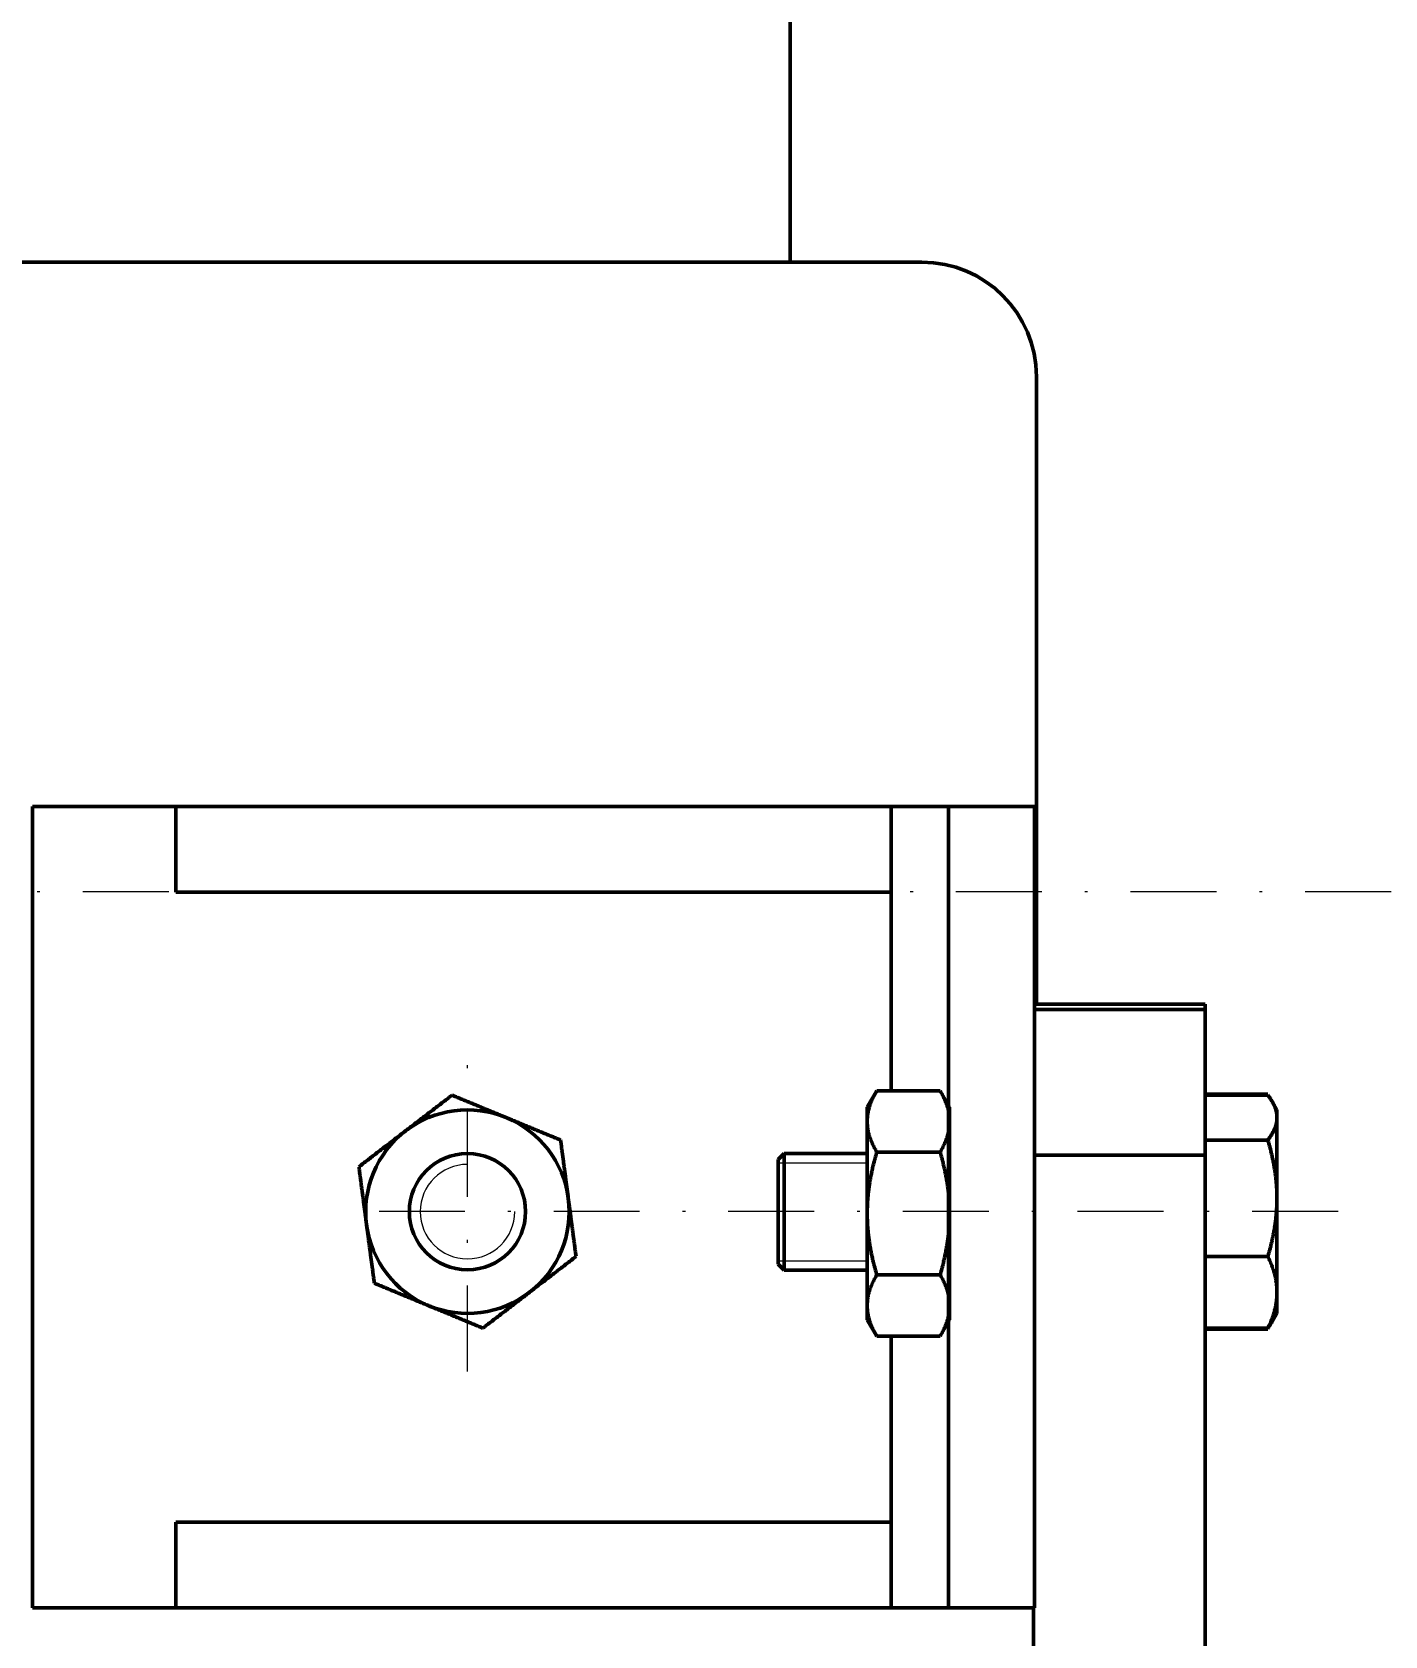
# Model space of a CAD drawing. Header units: inches. Extents: x -122986 to 27550, y -4965 to 6170.
# Drawn here: x 4110.7 to 4158, y 1059 to 1115 of the extents above; entities that cross this region are included whole.
import ezdxf

# ---------------------------------------------------------------- set-up
doc = ezdxf.new("R2010")
doc.units = ezdxf.units.IN
doc.header["$LTSCALE"] = 2
doc.header["$MEASUREMENT"] = 0
doc.linetypes.add('DASHDOT', pattern=[1, 0.5, -0.25, 0, -0.25])
for name, color, linetype, lineweight in [('1 mãnh', 7, 'Continuous', 5), ('1 Đường Tâm', 50, 'DASHDOT', 9), ('1 Đậm', 7, 'Continuous', 50)]:
    doc.layers.add(name, color=color, linetype=linetype, lineweight=lineweight)
doc.styles.add('tinh', font='arial.ttf')
doc.dimstyles.new('Tịnh', dxfattribs={"dimtxt": 0.3, "dimasz": 1.5, "dimexe": 1, "dimexo": 0.0625, "dimgap": 0.4, "dimtad": 1, "dimtoh": 1, "dimzin": 0, "dimdsep": 46, "dimtxsty": 'tinh', "dimcen": 0.09, "dimclrd": 256, "dimclre": 256, "dimclrt": 4, "dimadec": 0, "dimazin": 0, "dimtfac": 1, "dimtofl": 0, "dimtmove": 0, "dimatfit": 3, "dimfxl": 1, "dimtfillclr": 4, "dimtolj": 1, "dimtzin": 0, "dimlwd": -1, "dimlwe": -1, "dimarcsym": 0})

# ---------------------------------------------------------------- blocks, each defined once
blk = doc.blocks.new('*D296')
at = {"layer": '1 mãnh', "ltscale": 15, "transparency": 16777216}
for p, q in [((3987.604, 1064.907), (3987.604, 863)), ((4256.697, 922.907), (4256.697, 863)), ((3992.604, 864), (4251.697, 864))]:
    blk.add_line(p, q, dxfattribs=at)
for points in [[(3992.604, 864.833), (3992.604, 863.167), (3987.604, 864)], [(4251.697, 864.833), (4251.697, 863.167), (4256.697, 864)]]:
    blk.add_solid(points, dxfattribs=at)
at = {"layer": 'Defpoints', "color": 0, "ltscale": 15, "transparency": 16777216}
for p in [(3987.604, 1064.969), (4256.697, 922.969), (4256.697, 864)]:
    blk.add_point(p, dxfattribs=at)
at = {"layer": '1 mãnh', "color": 4, "ltscale": 15, "transparency": 16777216, "insert": (4123.206, 868.053), "char_height": 3, "attachment_point": 5, "style": 'tinh'}
blk.add_mtext('\\A1;{\\H1.6667x;270}', dxfattribs=at)

msp = doc.modelspace()

# ---------------------------------------------------------------- linework, layer by layer
at = {"layer": '1 mãnh', "lineweight": 13}
for p, q in [((4136.784, 1075.502), (4139.89, 1075.502)), ((4136.784, 1072.086), (4139.89, 1072.086))]:
    msp.add_line(p, q, dxfattribs=at)
msp.add_arc((4125.925, 1073.801), 1.65, 90, 0, dxfattribs=at)
at = {"layer": '1 Đường Tâm', "lineweight": 9, "ltscale": 3}
for p, q in [((4255.79, 1084.969), (3981.604, 1084.969)), ((4125.925, 1068.217), (4125.925, 1079.386)), ((4156.337, 1073.802), (4122.396, 1073.802))]:
    msp.add_line(p, q, dxfattribs=at)
at = {"layer": '1 Đậm', "lineweight": 50}
for p, q in [((4137.197, 1106.969), (4137.197, 1150.969)), ((4079.798, 1106.969), (4141.798, 1106.969)), ((4145.798, 1102.969), (4145.798, 1081.049)), ((4110.732, 1059.958), (4110.732, 1087.958)), ((4110.732, 1087.958), (4112.732, 1087.958)), ((4112.732, 1087.958), (4115.732, 1087.958)), ((4140.732, 1087.958), (4115.732, 1087.958)), ((4115.732, 1087.958), (4115.732, 1084.958)), ((4140.732, 1087.958), (4142.732, 1087.958)), ((4140.732, 1078.025), (4140.732, 1087.958)), ((4142.732, 1087.958), (4142.732, 1059.958)), ((4145.732, 1087.958), (4142.732, 1087.958)), ((4145.732, 1059.958), (4145.732, 1087.958)), ((4140.732, 1084.958), (4115.732, 1084.958)), ((4151.697, 1081.049), (4145.732, 1081.049)), ((4151.697, 1081.048), (4145.732, 1081.048)), ((4151.697, 1080.864), (4145.732, 1080.864)), ((4151.697, 1081.048), (4151.697, 1080.864)), ((4151.697, 1080.864), (4151.697, 1075.773)), ((4140.222, 1078.025), (4139.89, 1077.45)), ((4140.222, 1078.025), (4142.437, 1078.025)), ((4142.437, 1078.025), (4142.768, 1077.45)), ((4139.89, 1077.45), (4139.89, 1076.953)), ((4142.768, 1077.45), (4142.768, 1076.953)), ((4151.768, 1077.906), (4151.768, 1077.87)), ((4153.887, 1077.906), (4151.768, 1077.906)), ((4153.887, 1077.87), (4151.768, 1077.87)), ((4154.037, 1077.647), (4154.205, 1077.356)), ((4139.89, 1076.953), (4139.89, 1073.737)), ((4142.768, 1076.953), (4142.768, 1073.737)), ((4154.205, 1077.087), (4154.205, 1077.356)), ((4154.205, 1077.087), (4154.205, 1074.269)), ((4153.887, 1076.303), (4151.768, 1076.303)), ((4136.784, 1075.627), (4136.987, 1075.83)), ((4136.987, 1071.758), (4136.987, 1075.83)), ((4136.987, 1075.83), (4139.89, 1075.83)), ((4140.222, 1075.881), (4142.437, 1075.881)), ((4151.697, 1075.773), (4145.732, 1075.773)), ((4151.697, 1075.773), (4151.697, 1022.184)), ((4136.784, 1075.627), (4136.784, 1071.961)), ((4154.205, 1074.269), (4154.205, 1070.985)), ((4139.89, 1073.737), (4139.89, 1070.521)), ((4142.768, 1073.737), (4142.768, 1070.521)), ((4136.987, 1071.758), (4136.784, 1071.961)), ((4153.887, 1072.235), (4151.768, 1072.235)), ((4139.89, 1071.758), (4136.987, 1071.758)), ((4140.222, 1071.593), (4142.437, 1071.593)), ((4154.205, 1070.985), (4154.205, 1070.248)), ((4139.89, 1070.023), (4139.89, 1070.521)), ((4142.768, 1070.023), (4142.768, 1070.521)), ((4154.205, 1070.248), (4154.037, 1069.957)), ((4139.89, 1070.023), (4140.222, 1069.448)), ((4142.768, 1070.023), (4142.437, 1069.448)), ((4151.768, 1069.734), (4151.768, 1069.698)), ((4153.887, 1069.734), (4151.768, 1069.734)), ((4153.887, 1069.698), (4151.768, 1069.698)), ((4140.222, 1069.448), (4142.437, 1069.448)), ((4140.732, 1059.958), (4140.732, 1069.448)), ((4115.732, 1059.958), (4115.732, 1062.958)), ((4115.732, 1062.958), (4140.732, 1062.958)), ((4112.732, 1059.958), (4110.732, 1059.958)), ((4115.732, 1059.958), (4112.732, 1059.958)), ((4115.732, 1059.958), (4140.732, 1059.958)), ((4142.732, 1059.958), (4140.732, 1059.958)), ((4142.732, 1059.958), (4145.732, 1059.958)), ((4145.697, 1059.958), (4145.697, 1022.184))]:
    msp.add_line(p, q, dxfattribs=at)
msp.add_lwpolyline([(4186.007, 1109.784, 0.365522), (4136.383, 1150.969)], format="xyb", dxfattribs=at)
for points in [[(4139.89, 1076.953), (4139.89, 1076.975), (4139.891, 1076.997), (4139.891, 1077.019), (4139.892, 1077.04), (4139.894, 1077.062), (4139.895, 1077.084), (4139.897, 1077.106), (4139.899, 1077.128), (4139.902, 1077.15), (4139.905, 1077.171), (4139.908, 1077.193), (4139.911, 1077.215), (4139.915, 1077.237), (4139.919, 1077.258), (4139.923, 1077.28), (4139.927, 1077.302), (4139.932, 1077.323), (4139.937, 1077.345), (4139.942, 1077.366), (4139.948, 1077.388), (4139.954, 1077.409), (4139.96, 1077.431), (4139.966, 1077.452), (4139.973, 1077.474), (4139.979, 1077.495), (4139.987, 1077.517), (4139.994, 1077.538), (4140.001, 1077.559), (4140.009, 1077.581), (4140.017, 1077.602), (4140.025, 1077.623), (4140.034, 1077.645), (4140.043, 1077.666), (4140.051, 1077.687), (4140.061, 1077.708), (4140.07, 1077.73), (4140.08, 1077.751), (4140.089, 1077.772), (4140.099, 1077.793), (4140.109, 1077.814), (4140.12, 1077.835), (4140.13, 1077.857), (4140.141, 1077.878), (4140.152, 1077.899), (4140.163, 1077.92), (4140.175, 1077.941), (4140.186, 1077.962), (4140.198, 1077.983), (4140.21, 1078.004), (4140.222, 1078.025)], [(4142.768, 1076.953), (4142.768, 1076.975), (4142.768, 1076.997), (4142.767, 1077.019), (4142.766, 1077.04), (4142.765, 1077.062), (4142.763, 1077.084), (4142.761, 1077.106), (4142.759, 1077.128), (4142.756, 1077.15), (4142.753, 1077.171), (4142.75, 1077.193), (4142.747, 1077.215), (4142.743, 1077.237), (4142.739, 1077.258), (4142.735, 1077.28), (4142.731, 1077.302), (4142.726, 1077.323), (4142.721, 1077.345), (4142.716, 1077.366), (4142.71, 1077.388), (4142.704, 1077.409), (4142.698, 1077.431), (4142.692, 1077.452), (4142.685, 1077.474), (4142.679, 1077.495), (4142.672, 1077.517), (4142.664, 1077.538), (4142.657, 1077.559), (4142.649, 1077.581), (4142.641, 1077.602), (4142.633, 1077.623), (4142.624, 1077.645), (4142.616, 1077.666), (4142.607, 1077.687), (4142.598, 1077.708), (4142.588, 1077.73), (4142.579, 1077.751), (4142.569, 1077.772), (4142.559, 1077.793), (4142.549, 1077.814), (4142.538, 1077.835), (4142.528, 1077.857), (4142.517, 1077.878), (4142.506, 1077.899), (4142.495, 1077.92), (4142.484, 1077.941), (4142.472, 1077.962), (4142.46, 1077.983), (4142.449, 1078.004), (4142.437, 1078.025)], [(4125.385, 1077.869), (4125.353, 1077.845), (4125.321, 1077.82), (4125.289, 1077.796), (4125.257, 1077.771), (4125.225, 1077.746), (4125.193, 1077.722), (4125.161, 1077.697), (4125.129, 1077.672), (4125.097, 1077.648), (4125.065, 1077.623), (4125.033, 1077.598), (4125.001, 1077.574), (4124.968, 1077.549), (4124.936, 1077.524), (4124.904, 1077.499), (4124.872, 1077.475), (4124.839, 1077.45), (4124.807, 1077.425), (4124.775, 1077.4), (4124.742, 1077.375), (4124.71, 1077.35), (4124.678, 1077.325), (4124.645, 1077.3), (4124.613, 1077.275), (4124.58, 1077.25), (4124.548, 1077.225), (4124.515, 1077.2), (4124.483, 1077.175), (4124.45, 1077.15), (4124.417, 1077.125), (4124.385, 1077.1), (4124.352, 1077.075), (4124.319, 1077.05), (4124.287, 1077.025), (4124.254, 1077), (4124.221, 1076.974), (4124.188, 1076.949), (4124.155, 1076.924), (4124.123, 1076.899), (4124.09, 1076.873), (4124.057, 1076.848), (4124.024, 1076.823), (4123.991, 1076.797), (4123.958, 1076.772), (4123.925, 1076.746), (4123.891, 1076.721), (4123.858, 1076.695), (4123.825, 1076.67), (4123.792, 1076.644), (4123.759, 1076.619)], [(4127.282, 1077.086), (4127.243, 1077.102), (4127.205, 1077.118), (4127.166, 1077.133), (4127.128, 1077.149), (4127.09, 1077.165), (4127.051, 1077.181), (4127.013, 1077.197), (4126.975, 1077.213), (4126.936, 1077.228), (4126.898, 1077.244), (4126.86, 1077.26), (4126.822, 1077.276), (4126.783, 1077.292), (4126.745, 1077.307), (4126.707, 1077.323), (4126.669, 1077.339), (4126.631, 1077.355), (4126.593, 1077.371), (4126.554, 1077.386), (4126.516, 1077.402), (4126.478, 1077.418), (4126.44, 1077.433), (4126.402, 1077.449), (4126.364, 1077.465), (4126.326, 1077.481), (4126.288, 1077.496), (4126.25, 1077.512), (4126.212, 1077.528), (4126.174, 1077.543), (4126.136, 1077.559), (4126.099, 1077.575), (4126.061, 1077.59), (4126.023, 1077.606), (4125.985, 1077.622), (4125.947, 1077.637), (4125.909, 1077.653), (4125.871, 1077.668), (4125.834, 1077.684), (4125.796, 1077.7), (4125.758, 1077.715), (4125.721, 1077.731), (4125.683, 1077.746), (4125.646, 1077.762), (4125.608, 1077.777), (4125.571, 1077.793), (4125.534, 1077.808), (4125.497, 1077.823), (4125.459, 1077.839), (4125.422, 1077.854), (4125.385, 1077.869)], [(4154.205, 1077.087), (4154.205, 1077.102), (4154.204, 1077.118), (4154.204, 1077.134), (4154.203, 1077.15), (4154.201, 1077.166), (4154.2, 1077.182), (4154.198, 1077.198), (4154.196, 1077.213), (4154.193, 1077.229), (4154.191, 1077.245), (4154.188, 1077.261), (4154.185, 1077.277), (4154.181, 1077.292), (4154.178, 1077.308), (4154.174, 1077.324), (4154.169, 1077.34), (4154.165, 1077.355), (4154.16, 1077.371), (4154.155, 1077.387), (4154.15, 1077.403), (4154.144, 1077.418), (4154.139, 1077.434), (4154.133, 1077.45), (4154.126, 1077.466), (4154.12, 1077.481), (4154.113, 1077.497), (4154.106, 1077.513), (4154.099, 1077.528), (4154.091, 1077.544), (4154.084, 1077.56), (4154.076, 1077.575), (4154.068, 1077.591), (4154.059, 1077.607), (4154.051, 1077.622), (4154.042, 1077.638), (4154.033, 1077.654), (4154.024, 1077.669), (4154.014, 1077.685), (4154.005, 1077.7), (4153.995, 1077.716), (4153.985, 1077.731), (4153.975, 1077.747), (4153.964, 1077.762), (4153.954, 1077.778), (4153.943, 1077.793), (4153.932, 1077.809), (4153.921, 1077.824), (4153.91, 1077.839), (4153.899, 1077.855), (4153.887, 1077.87)], [(4127.282, 1077.086), (4127.32, 1077.07), (4127.359, 1077.054), (4127.397, 1077.038), (4127.436, 1077.022), (4127.474, 1077.006), (4127.513, 1076.99), (4127.551, 1076.974), (4127.59, 1076.958), (4127.629, 1076.942), (4127.667, 1076.926), (4127.706, 1076.91), (4127.745, 1076.894), (4127.784, 1076.878), (4127.822, 1076.862), (4127.861, 1076.847), (4127.899, 1076.831), (4127.938, 1076.815), (4127.976, 1076.799), (4128.015, 1076.783), (4128.053, 1076.767), (4128.092, 1076.751), (4128.13, 1076.735), (4128.168, 1076.72), (4128.206, 1076.704), (4128.244, 1076.688), (4128.282, 1076.673), (4128.32, 1076.657), (4128.358, 1076.641), (4128.396, 1076.626), (4128.433, 1076.61), (4128.471, 1076.594), (4128.509, 1076.579), (4128.546, 1076.563), (4128.584, 1076.548), (4128.621, 1076.532), (4128.659, 1076.517), (4128.696, 1076.501), (4128.733, 1076.486), (4128.771, 1076.471), (4128.808, 1076.455), (4128.845, 1076.44), (4128.882, 1076.425), (4128.919, 1076.409), (4128.956, 1076.394), (4128.994, 1076.379), (4129.03, 1076.363), (4129.067, 1076.348), (4129.104, 1076.333), (4129.141, 1076.318), (4129.178, 1076.302)], [(4140.222, 1075.881), (4140.21, 1075.902), (4140.198, 1075.923), (4140.186, 1075.944), (4140.174, 1075.965), (4140.163, 1075.986), (4140.152, 1076.007), (4140.141, 1076.028), (4140.13, 1076.05), (4140.12, 1076.071), (4140.109, 1076.092), (4140.099, 1076.113), (4140.089, 1076.134), (4140.079, 1076.156), (4140.07, 1076.177), (4140.06, 1076.198), (4140.051, 1076.219), (4140.042, 1076.241), (4140.034, 1076.262), (4140.025, 1076.283), (4140.017, 1076.305), (4140.009, 1076.326), (4140.001, 1076.347), (4139.994, 1076.369), (4139.986, 1076.39), (4139.979, 1076.411), (4139.972, 1076.433), (4139.966, 1076.454), (4139.96, 1076.476), (4139.954, 1076.497), (4139.948, 1076.519), (4139.942, 1076.54), (4139.937, 1076.562), (4139.932, 1076.583), (4139.927, 1076.605), (4139.923, 1076.627), (4139.919, 1076.648), (4139.915, 1076.67), (4139.911, 1076.691), (4139.908, 1076.713), (4139.905, 1076.735), (4139.902, 1076.757), (4139.899, 1076.778), (4139.897, 1076.8), (4139.895, 1076.822), (4139.894, 1076.844), (4139.892, 1076.865), (4139.891, 1076.887), (4139.891, 1076.909), (4139.89, 1076.931), (4139.89, 1076.953)], [(4142.437, 1075.881), (4142.449, 1075.902), (4142.46, 1075.923), (4142.472, 1075.944), (4142.484, 1075.965), (4142.495, 1075.986), (4142.506, 1076.007), (4142.517, 1076.028), (4142.528, 1076.05), (4142.539, 1076.071), (4142.549, 1076.092), (4142.559, 1076.113), (4142.569, 1076.134), (4142.579, 1076.156), (4142.588, 1076.177), (4142.598, 1076.198), (4142.607, 1076.219), (4142.616, 1076.241), (4142.625, 1076.262), (4142.633, 1076.283), (4142.641, 1076.305), (4142.649, 1076.326), (4142.657, 1076.347), (4142.665, 1076.369), (4142.672, 1076.39), (4142.679, 1076.411), (4142.686, 1076.433), (4142.692, 1076.454), (4142.699, 1076.476), (4142.705, 1076.497), (4142.71, 1076.519), (4142.716, 1076.54), (4142.721, 1076.562), (4142.726, 1076.583), (4142.731, 1076.605), (4142.735, 1076.627), (4142.74, 1076.648), (4142.743, 1076.67), (4142.747, 1076.691), (4142.75, 1076.713), (4142.753, 1076.735), (4142.756, 1076.757), (4142.759, 1076.778), (4142.761, 1076.8), (4142.763, 1076.822), (4142.765, 1076.844), (4142.766, 1076.865), (4142.767, 1076.887), (4142.768, 1076.909), (4142.768, 1076.931), (4142.768, 1076.953)], [(4154.205, 1077.087), (4154.205, 1077.071), (4154.204, 1077.055), (4154.204, 1077.039), (4154.203, 1077.023), (4154.201, 1077.007), (4154.2, 1076.991), (4154.198, 1076.975), (4154.196, 1076.959), (4154.193, 1076.943), (4154.191, 1076.927), (4154.188, 1076.911), (4154.184, 1076.895), (4154.181, 1076.879), (4154.177, 1076.863), (4154.173, 1076.847), (4154.169, 1076.831), (4154.164, 1076.815), (4154.159, 1076.799), (4154.154, 1076.784), (4154.149, 1076.768), (4154.143, 1076.752), (4154.137, 1076.736), (4154.131, 1076.72), (4154.125, 1076.705), (4154.119, 1076.689), (4154.112, 1076.673), (4154.105, 1076.658), (4154.097, 1076.642), (4154.09, 1076.626), (4154.082, 1076.611), (4154.074, 1076.595), (4154.066, 1076.58), (4154.058, 1076.564), (4154.049, 1076.549), (4154.041, 1076.533), (4154.032, 1076.518), (4154.023, 1076.502), (4154.013, 1076.487), (4154.004, 1076.471), (4153.994, 1076.456), (4153.984, 1076.441), (4153.974, 1076.425), (4153.964, 1076.41), (4153.953, 1076.395), (4153.943, 1076.379), (4153.932, 1076.364), (4153.921, 1076.349), (4153.91, 1076.334), (4153.899, 1076.318), (4153.887, 1076.303)], [(4123.759, 1076.619), (4123.725, 1076.593), (4123.692, 1076.568), (4123.659, 1076.542), (4123.626, 1076.517), (4123.593, 1076.491), (4123.559, 1076.466), (4123.526, 1076.44), (4123.493, 1076.415), (4123.46, 1076.389), (4123.427, 1076.364), (4123.394, 1076.339), (4123.361, 1076.313), (4123.328, 1076.288), (4123.295, 1076.263), (4123.263, 1076.237), (4123.23, 1076.212), (4123.197, 1076.187), (4123.164, 1076.162), (4123.132, 1076.137), (4123.099, 1076.112), (4123.066, 1076.086), (4123.034, 1076.061), (4123.001, 1076.036), (4122.968, 1076.011), (4123.017, 1076.049), (4122.903, 1075.961), (4122.871, 1075.936), (4122.839, 1075.911), (4122.806, 1075.887), (4122.774, 1075.862), (4122.741, 1075.837), (4122.709, 1075.812), (4122.677, 1075.787), (4122.645, 1075.762), (4122.612, 1075.738), (4122.58, 1075.713), (4122.548, 1075.688), (4122.516, 1075.663), (4122.484, 1075.639), (4122.452, 1075.614), (4122.42, 1075.589), (4122.387, 1075.565), (4122.355, 1075.54), (4122.323, 1075.515), (4122.291, 1075.491), (4122.26, 1075.466), (4122.228, 1075.442), (4122.196, 1075.417), (4122.164, 1075.393), (4122.132, 1075.368)], [(4129.448, 1074.268), (4129.442, 1074.31), (4129.437, 1074.351), (4129.431, 1074.393), (4129.426, 1074.434), (4129.42, 1074.476), (4129.415, 1074.517), (4129.409, 1074.559), (4129.404, 1074.6), (4129.398, 1074.642), (4129.393, 1074.683), (4129.387, 1074.724), (4129.382, 1074.765), (4129.376, 1074.806), (4129.371, 1074.848), (4129.365, 1074.889), (4129.36, 1074.93), (4129.355, 1074.971), (4129.349, 1075.012), (4129.344, 1075.052), (4129.338, 1075.093), (4129.333, 1075.134), (4129.327, 1075.175), (4129.322, 1075.216), (4129.317, 1075.256), (4129.311, 1075.297), (4129.306, 1075.338), (4129.3, 1075.378), (4129.295, 1075.419), (4129.29, 1075.459), (4129.284, 1075.5), (4129.279, 1075.54), (4129.274, 1075.581), (4129.268, 1075.621), (4129.263, 1075.661), (4129.258, 1075.702), (4129.252, 1075.742), (4129.247, 1075.782), (4129.242, 1075.822), (4129.236, 1075.863), (4129.231, 1075.903), (4129.226, 1075.943), (4129.22, 1075.983), (4129.215, 1076.023), (4129.21, 1076.063), (4129.204, 1076.103), (4129.199, 1076.143), (4129.194, 1076.183), (4129.189, 1076.223), (4129.183, 1076.263), (4129.178, 1076.302)], [(4154.205, 1074.269), (4154.205, 1074.311), (4154.204, 1074.352), (4154.203, 1074.394), (4154.203, 1074.435), (4154.201, 1074.477), (4154.2, 1074.518), (4154.198, 1074.56), (4154.196, 1074.601), (4154.193, 1074.642), (4154.191, 1074.684), (4154.188, 1074.725), (4154.184, 1074.766), (4154.181, 1074.807), (4154.177, 1074.848), (4154.173, 1074.889), (4154.169, 1074.93), (4154.164, 1074.971), (4154.16, 1075.012), (4154.155, 1075.053), (4154.149, 1075.094), (4154.144, 1075.135), (4154.138, 1075.176), (4154.132, 1075.216), (4154.126, 1075.257), (4154.119, 1075.298), (4154.112, 1075.338), (4154.105, 1075.379), (4154.098, 1075.42), (4154.091, 1075.46), (4154.083, 1075.501), (4154.075, 1075.541), (4154.067, 1075.581), (4154.059, 1075.622), (4154.05, 1075.662), (4154.041, 1075.702), (4154.033, 1075.743), (4154.023, 1075.783), (4154.014, 1075.823), (4154.005, 1075.863), (4153.995, 1075.903), (4153.985, 1075.943), (4153.975, 1075.984), (4153.964, 1076.024), (4153.954, 1076.064), (4153.943, 1076.104), (4153.932, 1076.144), (4153.921, 1076.183), (4153.91, 1076.223), (4153.899, 1076.263), (4153.887, 1076.303)], [(4139.89, 1073.737), (4139.89, 1073.78), (4139.891, 1073.824), (4139.891, 1073.867), (4139.892, 1073.911), (4139.894, 1073.955), (4139.895, 1073.998), (4139.897, 1074.042), (4139.899, 1074.085), (4139.902, 1074.129), (4139.905, 1074.173), (4139.908, 1074.217), (4139.911, 1074.26), (4139.915, 1074.304), (4139.919, 1074.348), (4139.923, 1074.392), (4139.928, 1074.435), (4139.932, 1074.479), (4139.937, 1074.522), (4139.943, 1074.566), (4139.948, 1074.609), (4139.954, 1074.652), (4139.96, 1074.696), (4139.967, 1074.739), (4139.973, 1074.782), (4139.98, 1074.825), (4139.987, 1074.868), (4139.995, 1074.911), (4140.002, 1074.953), (4140.01, 1074.996), (4140.018, 1075.039), (4140.026, 1075.082), (4140.035, 1075.124), (4140.043, 1075.167), (4140.052, 1075.209), (4140.061, 1075.251), (4140.071, 1075.294), (4140.08, 1075.336), (4140.09, 1075.378), (4140.1, 1075.42), (4140.11, 1075.463), (4140.12, 1075.505), (4140.131, 1075.547), (4140.142, 1075.589), (4140.153, 1075.63), (4140.164, 1075.672), (4140.175, 1075.714), (4140.186, 1075.756), (4140.198, 1075.798), (4140.21, 1075.839), (4140.222, 1075.881)], [(4142.768, 1073.737), (4142.768, 1073.78), (4142.768, 1073.824), (4142.767, 1073.867), (4142.766, 1073.911), (4142.765, 1073.955), (4142.763, 1073.998), (4142.761, 1074.042), (4142.759, 1074.085), (4142.756, 1074.129), (4142.753, 1074.173), (4142.75, 1074.217), (4142.747, 1074.26), (4142.743, 1074.304), (4142.739, 1074.348), (4142.735, 1074.392), (4142.731, 1074.435), (4142.726, 1074.479), (4142.721, 1074.522), (4142.715, 1074.566), (4142.71, 1074.609), (4142.704, 1074.652), (4142.698, 1074.696), (4142.692, 1074.739), (4142.685, 1074.782), (4142.678, 1074.825), (4142.671, 1074.868), (4142.664, 1074.911), (4142.656, 1074.953), (4142.648, 1074.996), (4142.64, 1075.039), (4142.632, 1075.082), (4142.624, 1075.124), (4142.615, 1075.167), (4142.606, 1075.209), (4142.597, 1075.251), (4142.587, 1075.294), (4142.578, 1075.336), (4142.568, 1075.378), (4142.558, 1075.42), (4142.548, 1075.463), (4142.538, 1075.505), (4142.527, 1075.547), (4142.516, 1075.589), (4142.506, 1075.63), (4142.495, 1075.672), (4142.483, 1075.714), (4142.472, 1075.756), (4142.46, 1075.798), (4142.448, 1075.839), (4142.437, 1075.881)], [(4122.132, 1075.368), (4122.137, 1075.328), (4122.143, 1075.288), (4122.148, 1075.248), (4122.153, 1075.208), (4122.158, 1075.168), (4122.164, 1075.128), (4122.169, 1075.088), (4122.174, 1075.048), (4122.18, 1075.008), (4122.185, 1074.968), (4122.19, 1074.928), (4122.196, 1074.887), (4122.201, 1074.847), (4122.206, 1074.807), (4122.212, 1074.766), (4122.217, 1074.726), (4122.222, 1074.686), (4122.228, 1074.645), (4122.233, 1074.605), (4122.239, 1074.564), (4122.244, 1074.524), (4122.249, 1074.483), (4122.255, 1074.443), (4122.26, 1074.402), (4122.265, 1074.362), (4122.271, 1074.321), (4122.276, 1074.28), (4122.282, 1074.24), (4122.287, 1074.199), (4122.292, 1074.158), (4122.298, 1074.117), (4122.303, 1074.076), (4122.309, 1074.035), (4122.314, 1073.994), (4122.319, 1073.954), (4122.325, 1073.912), (4122.33, 1073.871), (4122.336, 1073.83), (4122.341, 1073.789), (4122.347, 1073.748), (4122.352, 1073.707), (4122.358, 1073.666), (4122.363, 1073.624), (4122.369, 1073.583), (4122.374, 1073.542), (4122.38, 1073.5), (4122.385, 1073.459), (4122.391, 1073.417), (4122.396, 1073.376), (4122.402, 1073.334)], [(4129.717, 1072.234), (4129.712, 1072.274), (4129.707, 1072.314), (4129.701, 1072.354), (4129.696, 1072.394), (4129.691, 1072.434), (4129.685, 1072.474), (4129.68, 1072.514), (4129.675, 1072.555), (4129.67, 1072.595), (4129.664, 1072.635), (4129.659, 1072.675), (4129.654, 1072.715), (4129.648, 1072.756), (4129.643, 1072.796), (4129.638, 1072.836), (4129.632, 1072.876), (4129.627, 1072.917), (4129.621, 1072.957), (4129.616, 1072.998), (4129.611, 1073.038), (4129.605, 1073.079), (4129.6, 1073.119), (4129.595, 1073.16), (4129.589, 1073.2), (4129.584, 1073.241), (4129.578, 1073.282), (4129.573, 1073.322), (4129.568, 1073.363), (4129.562, 1073.404), (4129.557, 1073.445), (4129.551, 1073.485), (4129.546, 1073.526), (4129.541, 1073.567), (4129.535, 1073.608), (4129.53, 1073.649), (4129.524, 1073.69), (4129.519, 1073.731), (4129.513, 1073.772), (4129.508, 1073.813), (4129.502, 1073.854), (4129.497, 1073.896), (4129.492, 1073.937), (4129.486, 1073.978), (4129.481, 1074.02), (4129.475, 1074.061), (4129.47, 1074.102), (4129.464, 1074.144), (4129.459, 1074.185), (4129.453, 1074.227), (4129.448, 1074.268)], [(4153.887, 1072.235), (4153.899, 1072.275), (4153.91, 1072.315), (4153.921, 1072.355), (4153.933, 1072.395), (4153.943, 1072.435), (4153.954, 1072.475), (4153.965, 1072.515), (4153.975, 1072.555), (4153.985, 1072.595), (4153.995, 1072.636), (4154.005, 1072.676), (4154.014, 1072.716), (4154.024, 1072.756), (4154.033, 1072.797), (4154.042, 1072.837), (4154.05, 1072.877), (4154.059, 1072.918), (4154.067, 1072.958), (4154.075, 1072.998), (4154.083, 1073.039), (4154.091, 1073.079), (4154.098, 1073.12), (4154.106, 1073.16), (4154.113, 1073.201), (4154.119, 1073.242), (4154.126, 1073.282), (4154.132, 1073.323), (4154.138, 1073.364), (4154.144, 1073.404), (4154.149, 1073.445), (4154.155, 1073.486), (4154.16, 1073.527), (4154.165, 1073.568), (4154.169, 1073.609), (4154.173, 1073.65), (4154.177, 1073.691), (4154.181, 1073.732), (4154.185, 1073.773), (4154.188, 1073.814), (4154.191, 1073.855), (4154.193, 1073.896), (4154.196, 1073.938), (4154.198, 1073.979), (4154.2, 1074.02), (4154.201, 1074.062), (4154.203, 1074.103), (4154.203, 1074.144), (4154.204, 1074.186), (4154.205, 1074.227), (4154.205, 1074.269)], [(4140.222, 1071.593), (4140.21, 1071.634), (4140.198, 1071.676), (4140.186, 1071.718), (4140.175, 1071.76), (4140.163, 1071.803), (4140.152, 1071.845), (4140.141, 1071.887), (4140.13, 1071.929), (4140.12, 1071.972), (4140.109, 1072.014), (4140.099, 1072.057), (4140.089, 1072.1), (4140.079, 1072.142), (4140.07, 1072.185), (4140.06, 1072.228), (4140.051, 1072.271), (4140.042, 1072.313), (4140.033, 1072.356), (4140.025, 1072.399), (4140.017, 1072.442), (4140.009, 1072.485), (4140.001, 1072.528), (4139.993, 1072.571), (4139.986, 1072.613), (4139.979, 1072.656), (4139.972, 1072.699), (4139.965, 1072.742), (4139.959, 1072.785), (4139.953, 1072.828), (4139.947, 1072.871), (4139.942, 1072.915), (4139.937, 1072.958), (4139.932, 1073.001), (4139.927, 1073.044), (4139.923, 1073.087), (4139.918, 1073.13), (4139.914, 1073.173), (4139.911, 1073.217), (4139.908, 1073.26), (4139.905, 1073.303), (4139.902, 1073.346), (4139.899, 1073.39), (4139.897, 1073.433), (4139.895, 1073.476), (4139.894, 1073.52), (4139.892, 1073.563), (4139.891, 1073.606), (4139.891, 1073.65), (4139.89, 1073.693), (4139.89, 1073.737)], [(4142.437, 1071.593), (4142.449, 1071.634), (4142.46, 1071.676), (4142.472, 1071.718), (4142.484, 1071.76), (4142.495, 1071.803), (4142.506, 1071.845), (4142.517, 1071.887), (4142.528, 1071.929), (4142.538, 1071.972), (4142.549, 1072.014), (4142.559, 1072.057), (4142.569, 1072.1), (4142.579, 1072.142), (4142.589, 1072.185), (4142.598, 1072.228), (4142.607, 1072.271), (4142.616, 1072.313), (4142.625, 1072.356), (4142.633, 1072.399), (4142.642, 1072.442), (4142.65, 1072.485), (4142.657, 1072.528), (4142.665, 1072.571), (4142.672, 1072.613), (4142.679, 1072.656), (4142.686, 1072.699), (4142.693, 1072.742), (4142.699, 1072.785), (4142.705, 1072.828), (4142.711, 1072.871), (4142.716, 1072.915), (4142.722, 1072.958), (4142.727, 1073.001), (4142.731, 1073.044), (4142.736, 1073.087), (4142.74, 1073.13), (4142.744, 1073.173), (4142.747, 1073.217), (4142.751, 1073.26), (4142.754, 1073.303), (4142.756, 1073.346), (4142.759, 1073.39), (4142.761, 1073.433), (4142.763, 1073.476), (4142.765, 1073.52), (4142.766, 1073.563), (4142.767, 1073.606), (4142.768, 1073.65), (4142.768, 1073.693), (4142.768, 1073.737)], [(4122.402, 1073.334), (4122.407, 1073.293), (4122.413, 1073.251), (4122.418, 1073.21), (4122.424, 1073.168), (4122.429, 1073.127), (4122.435, 1073.085), (4122.44, 1073.044), (4122.446, 1073.002), (4122.451, 1072.961), (4122.457, 1072.92), (4122.462, 1072.878), (4122.467, 1072.837), (4122.473, 1072.796), (4122.478, 1072.755), (4122.484, 1072.714), (4122.489, 1072.673), (4122.495, 1072.632), (4122.5, 1072.591), (4122.506, 1072.55), (4122.511, 1072.509), (4122.516, 1072.468), (4122.522, 1072.428), (4122.527, 1072.387), (4122.533, 1072.346), (4122.538, 1072.305), (4122.543, 1072.265), (4122.549, 1072.224), (4122.554, 1072.184), (4122.559, 1072.143), (4122.565, 1072.103), (4122.57, 1072.062), (4122.576, 1072.022), (4122.581, 1071.982), (4122.586, 1071.941), (4122.592, 1071.901), (4122.597, 1071.861), (4122.602, 1071.82), (4122.608, 1071.78), (4122.613, 1071.74), (4122.618, 1071.7), (4122.624, 1071.66), (4122.629, 1071.62), (4122.634, 1071.58), (4122.639, 1071.54), (4122.645, 1071.5), (4122.65, 1071.46), (4122.655, 1071.42), (4122.661, 1071.38), (4122.666, 1071.34), (4122.671, 1071.3)], [(4128.091, 1070.984), (4128.124, 1071.009), (4128.157, 1071.035), (4128.19, 1071.06), (4128.223, 1071.086), (4128.257, 1071.111), (4128.29, 1071.137), (4128.323, 1071.162), (4128.356, 1071.188), (4128.389, 1071.213), (4128.422, 1071.239), (4128.455, 1071.264), (4128.488, 1071.289), (4128.521, 1071.315), (4128.554, 1071.34), (4128.587, 1071.365), (4128.619, 1071.39), (4128.652, 1071.416), (4128.685, 1071.441), (4128.718, 1071.466), (4128.75, 1071.491), (4128.783, 1071.516), (4128.816, 1071.541), (4128.848, 1071.566), (4128.881, 1071.591), (4128.913, 1071.616), (4128.946, 1071.641), (4128.978, 1071.666), (4129.011, 1071.691), (4129.043, 1071.716), (4129.075, 1071.741), (4129.108, 1071.766), (4129.14, 1071.791), (4129.172, 1071.815), (4129.205, 1071.84), (4129.237, 1071.865), (4129.269, 1071.89), (4129.301, 1071.914), (4129.333, 1071.939), (4129.366, 1071.964), (4129.398, 1071.989), (4129.43, 1072.013), (4129.462, 1072.038), (4129.494, 1072.062), (4129.526, 1072.087), (4129.558, 1072.112), (4129.59, 1072.136), (4129.622, 1072.161), (4129.654, 1072.185), (4129.685, 1072.21), (4129.717, 1072.234)], [(4154.205, 1070.985), (4154.205, 1071.01), (4154.204, 1071.036), (4154.203, 1071.061), (4154.203, 1071.087), (4154.201, 1071.112), (4154.2, 1071.138), (4154.198, 1071.163), (4154.196, 1071.189), (4154.193, 1071.214), (4154.191, 1071.239), (4154.188, 1071.265), (4154.184, 1071.29), (4154.181, 1071.315), (4154.177, 1071.341), (4154.173, 1071.366), (4154.169, 1071.391), (4154.164, 1071.416), (4154.16, 1071.441), (4154.155, 1071.467), (4154.149, 1071.492), (4154.144, 1071.517), (4154.138, 1071.542), (4154.132, 1071.567), (4154.126, 1071.592), (4154.119, 1071.617), (4154.112, 1071.642), (4154.105, 1071.667), (4154.098, 1071.692), (4154.091, 1071.717), (4154.083, 1071.742), (4154.075, 1071.766), (4154.067, 1071.791), (4154.059, 1071.816), (4154.05, 1071.841), (4154.041, 1071.866), (4154.033, 1071.89), (4154.023, 1071.915), (4154.014, 1071.94), (4154.005, 1071.965), (4153.995, 1071.989), (4153.985, 1072.014), (4153.975, 1072.039), (4153.964, 1072.063), (4153.954, 1072.088), (4153.943, 1072.112), (4153.932, 1072.137), (4153.921, 1072.162), (4153.91, 1072.186), (4153.899, 1072.211), (4153.887, 1072.235)], [(4122.671, 1071.3), (4122.708, 1071.285), (4122.745, 1071.27), (4122.783, 1071.254), (4122.82, 1071.239), (4122.857, 1071.223), (4122.894, 1071.208), (4122.932, 1071.193), (4122.969, 1071.177), (4123.007, 1071.162), (4123.044, 1071.146), (4123.082, 1071.131), (4123.12, 1071.115), (4123.157, 1071.099), (4123.195, 1071.084), (4123.233, 1071.068), (4123.271, 1071.052), (4123.309, 1071.037), (4123.347, 1071.021), (4123.384, 1071.006), (4123.422, 1070.99), (4123.46, 1070.974), (4123.498, 1070.959), (4123.536, 1070.943), (4123.574, 1070.927), (4123.612, 1070.911), (4123.65, 1070.896), (4123.688, 1070.88), (4123.726, 1070.864), (4123.764, 1070.849), (4123.802, 1070.833), (4123.84, 1070.817), (4123.879, 1070.801), (4123.917, 1070.786), (4123.955, 1070.77), (4123.993, 1070.754), (4124.031, 1070.738), (4124.069, 1070.723), (4124.108, 1070.707), (4124.146, 1070.691), (4124.184, 1070.675), (4124.222, 1070.659), (4124.261, 1070.644), (4124.299, 1070.628), (4124.337, 1070.612), (4124.376, 1070.596), (4124.414, 1070.58), (4124.452, 1070.564), (4124.491, 1070.548), (4124.529, 1070.533), (4124.568, 1070.517)], [(4139.89, 1070.521), (4139.89, 1070.542), (4139.891, 1070.564), (4139.891, 1070.586), (4139.892, 1070.608), (4139.894, 1070.63), (4139.895, 1070.652), (4139.897, 1070.674), (4139.899, 1070.695), (4139.902, 1070.717), (4139.905, 1070.739), (4139.908, 1070.761), (4139.911, 1070.782), (4139.915, 1070.804), (4139.919, 1070.826), (4139.923, 1070.847), (4139.927, 1070.869), (4139.932, 1070.891), (4139.937, 1070.912), (4139.942, 1070.934), (4139.948, 1070.955), (4139.954, 1070.977), (4139.96, 1070.998), (4139.966, 1071.02), (4139.973, 1071.041), (4139.979, 1071.063), (4139.987, 1071.084), (4139.994, 1071.106), (4140.001, 1071.127), (4140.009, 1071.148), (4140.017, 1071.17), (4140.025, 1071.191), (4140.034, 1071.212), (4140.043, 1071.233), (4140.051, 1071.255), (4140.061, 1071.276), (4140.07, 1071.297), (4140.08, 1071.318), (4140.089, 1071.34), (4140.099, 1071.361), (4140.109, 1071.382), (4140.12, 1071.403), (4140.13, 1071.424), (4140.141, 1071.445), (4140.152, 1071.466), (4140.163, 1071.487), (4140.175, 1071.508), (4140.186, 1071.53), (4140.198, 1071.551), (4140.21, 1071.572), (4140.222, 1071.593)], [(4142.768, 1070.521), (4142.768, 1070.542), (4142.768, 1070.564), (4142.767, 1070.586), (4142.766, 1070.608), (4142.765, 1070.63), (4142.763, 1070.652), (4142.761, 1070.674), (4142.759, 1070.695), (4142.756, 1070.717), (4142.753, 1070.739), (4142.75, 1070.761), (4142.747, 1070.782), (4142.743, 1070.804), (4142.739, 1070.826), (4142.735, 1070.847), (4142.731, 1070.869), (4142.726, 1070.891), (4142.721, 1070.912), (4142.716, 1070.934), (4142.71, 1070.955), (4142.704, 1070.977), (4142.698, 1070.998), (4142.692, 1071.02), (4142.685, 1071.041), (4142.679, 1071.063), (4142.672, 1071.084), (4142.664, 1071.106), (4142.657, 1071.127), (4142.649, 1071.148), (4142.641, 1071.17), (4142.633, 1071.191), (4142.624, 1071.212), (4142.616, 1071.233), (4142.607, 1071.255), (4142.598, 1071.276), (4142.588, 1071.297), (4142.579, 1071.318), (4142.569, 1071.34), (4142.559, 1071.361), (4142.549, 1071.382), (4142.538, 1071.403), (4142.528, 1071.424), (4142.517, 1071.445), (4142.506, 1071.466), (4142.495, 1071.487), (4142.484, 1071.508), (4142.472, 1071.53), (4142.46, 1071.551), (4142.449, 1071.572), (4142.437, 1071.593)], [(4126.464, 1069.733), (4126.496, 1069.758), (4126.528, 1069.782), (4126.56, 1069.807), (4126.592, 1069.832), (4126.624, 1069.856), (4126.656, 1069.881), (4126.688, 1069.905), (4126.72, 1069.93), (4126.752, 1069.955), (4126.784, 1069.979), (4126.816, 1070.004), (4126.849, 1070.029), (4126.881, 1070.054), (4126.913, 1070.078), (4126.945, 1070.103), (4126.977, 1070.128), (4127.01, 1070.153), (4127.042, 1070.178), (4127.074, 1070.203), (4127.107, 1070.227), (4127.139, 1070.252), (4127.172, 1070.277), (4127.204, 1070.302), (4127.236, 1070.327), (4127.269, 1070.352), (4127.301, 1070.377), (4127.334, 1070.402), (4127.367, 1070.427), (4127.399, 1070.452), (4127.432, 1070.477), (4127.464, 1070.502), (4127.497, 1070.528), (4127.53, 1070.553), (4127.563, 1070.578), (4127.595, 1070.603), (4127.628, 1070.628), (4127.661, 1070.653), (4127.694, 1070.679), (4127.727, 1070.704), (4127.76, 1070.729), (4127.793, 1070.755), (4127.826, 1070.78), (4127.859, 1070.805), (4127.892, 1070.831), (4127.925, 1070.856), (4127.958, 1070.882), (4127.991, 1070.907), (4128.024, 1070.933), (4128.057, 1070.958), (4128.091, 1070.984)], [(4153.887, 1069.734), (4153.899, 1069.759), (4153.91, 1069.783), (4153.921, 1069.808), (4153.933, 1069.832), (4153.943, 1069.857), (4153.954, 1069.882), (4153.965, 1069.906), (4153.975, 1069.931), (4153.985, 1069.956), (4153.995, 1069.98), (4154.005, 1070.005), (4154.014, 1070.03), (4154.024, 1070.054), (4154.033, 1070.079), (4154.042, 1070.104), (4154.05, 1070.129), (4154.059, 1070.154), (4154.067, 1070.178), (4154.075, 1070.203), (4154.083, 1070.228), (4154.091, 1070.253), (4154.098, 1070.278), (4154.106, 1070.303), (4154.113, 1070.328), (4154.119, 1070.353), (4154.126, 1070.378), (4154.132, 1070.403), (4154.138, 1070.428), (4154.144, 1070.453), (4154.149, 1070.478), (4154.155, 1070.503), (4154.16, 1070.528), (4154.165, 1070.553), (4154.169, 1070.579), (4154.173, 1070.604), (4154.177, 1070.629), (4154.181, 1070.654), (4154.185, 1070.679), (4154.188, 1070.705), (4154.191, 1070.73), (4154.193, 1070.755), (4154.196, 1070.781), (4154.198, 1070.806), (4154.2, 1070.832), (4154.201, 1070.857), (4154.203, 1070.882), (4154.203, 1070.908), (4154.204, 1070.933), (4154.205, 1070.959), (4154.205, 1070.985)], [(4124.568, 1070.517), (4124.606, 1070.501), (4124.645, 1070.485), (4124.683, 1070.469), (4124.722, 1070.453), (4124.76, 1070.437), (4124.799, 1070.421), (4124.837, 1070.405), (4124.876, 1070.389), (4124.915, 1070.373), (4124.953, 1070.357), (4124.992, 1070.341), (4125.031, 1070.325), (4125.069, 1070.309), (4125.108, 1070.293), (4125.147, 1070.277), (4125.185, 1070.261), (4125.224, 1070.246), (4125.262, 1070.23), (4125.301, 1070.214), (4125.339, 1070.198), (4125.377, 1070.182), (4125.416, 1070.166), (4125.454, 1070.151), (4125.492, 1070.135), (4125.53, 1070.119), (4125.568, 1070.103), (4125.606, 1070.088), (4125.644, 1070.072), (4125.681, 1070.057), (4125.719, 1070.041), (4125.757, 1070.025), (4125.795, 1070.01), (4125.832, 1069.994), (4125.87, 1069.979), (4125.907, 1069.963), (4125.945, 1069.948), (4125.982, 1069.932), (4126.019, 1069.917), (4126.057, 1069.902), (4126.094, 1069.886), (4126.131, 1069.871), (4126.168, 1069.855), (4126.205, 1069.84), (4126.242, 1069.825), (4126.279, 1069.809), (4126.316, 1069.794), (4126.353, 1069.779), (4126.39, 1069.764), (4126.427, 1069.748), (4126.464, 1069.733)], [(4140.222, 1069.448), (4140.21, 1069.469), (4140.198, 1069.491), (4140.186, 1069.512), (4140.174, 1069.533), (4140.163, 1069.554), (4140.152, 1069.575), (4140.141, 1069.596), (4140.13, 1069.617), (4140.12, 1069.638), (4140.109, 1069.66), (4140.099, 1069.681), (4140.089, 1069.702), (4140.079, 1069.723), (4140.07, 1069.744), (4140.06, 1069.766), (4140.051, 1069.787), (4140.042, 1069.808), (4140.034, 1069.829), (4140.025, 1069.851), (4140.017, 1069.872), (4140.009, 1069.893), (4140.001, 1069.915), (4139.994, 1069.936), (4139.986, 1069.958), (4139.979, 1069.979), (4139.972, 1070), (4139.966, 1070.022), (4139.96, 1070.043), (4139.954, 1070.065), (4139.948, 1070.086), (4139.942, 1070.108), (4139.937, 1070.129), (4139.932, 1070.151), (4139.927, 1070.172), (4139.923, 1070.194), (4139.919, 1070.216), (4139.915, 1070.237), (4139.911, 1070.259), (4139.908, 1070.281), (4139.905, 1070.302), (4139.902, 1070.324), (4139.899, 1070.346), (4139.897, 1070.368), (4139.895, 1070.389), (4139.894, 1070.411), (4139.892, 1070.433), (4139.891, 1070.455), (4139.891, 1070.477), (4139.89, 1070.499), (4139.89, 1070.521)], [(4142.437, 1069.448), (4142.449, 1069.469), (4142.46, 1069.491), (4142.472, 1069.512), (4142.484, 1069.533), (4142.495, 1069.554), (4142.506, 1069.575), (4142.517, 1069.596), (4142.528, 1069.617), (4142.539, 1069.638), (4142.549, 1069.66), (4142.559, 1069.681), (4142.569, 1069.702), (4142.579, 1069.723), (4142.588, 1069.744), (4142.598, 1069.766), (4142.607, 1069.787), (4142.616, 1069.808), (4142.625, 1069.829), (4142.633, 1069.851), (4142.641, 1069.872), (4142.649, 1069.893), (4142.657, 1069.915), (4142.665, 1069.936), (4142.672, 1069.958), (4142.679, 1069.979), (4142.686, 1070), (4142.692, 1070.022), (4142.699, 1070.043), (4142.705, 1070.065), (4142.71, 1070.086), (4142.716, 1070.108), (4142.721, 1070.129), (4142.726, 1070.151), (4142.731, 1070.172), (4142.735, 1070.194), (4142.74, 1070.216), (4142.743, 1070.237), (4142.747, 1070.259), (4142.75, 1070.281), (4142.753, 1070.302), (4142.756, 1070.324), (4142.759, 1070.346), (4142.761, 1070.368), (4142.763, 1070.389), (4142.765, 1070.411), (4142.766, 1070.433), (4142.767, 1070.455), (4142.768, 1070.477), (4142.768, 1070.499), (4142.768, 1070.521)], [(4154.039, 1069.962), (4154.037, 1069.957), (4154.034, 1069.953), (4154.031, 1069.948), (4154.029, 1069.943), (4154.026, 1069.939), (4154.023, 1069.934), (4154.021, 1069.93), (4154.018, 1069.925), (4154.015, 1069.921), (4154.012, 1069.916), (4154.009, 1069.911), (4154.007, 1069.907), (4154.004, 1069.902), (4154.001, 1069.898), (4153.998, 1069.893), (4153.995, 1069.888), (4153.992, 1069.884), (4153.989, 1069.879), (4153.986, 1069.875), (4153.983, 1069.87), (4153.98, 1069.866), (4153.977, 1069.861), (4153.974, 1069.857), (4153.971, 1069.852), (4153.968, 1069.847), (4153.965, 1069.843), (4153.962, 1069.838), (4153.959, 1069.834), (4153.956, 1069.829), (4153.953, 1069.825), (4153.95, 1069.82), (4153.947, 1069.816), (4153.943, 1069.811), (4153.94, 1069.806), (4153.937, 1069.802), (4153.934, 1069.797), (4153.931, 1069.793), (4153.927, 1069.788), (4153.924, 1069.784), (4153.921, 1069.779), (4153.918, 1069.775), (4153.914, 1069.77), (4153.911, 1069.766), (4153.908, 1069.761), (4153.904, 1069.757), (4153.901, 1069.752), (4153.898, 1069.748), (4153.894, 1069.743), (4153.891, 1069.738), (4153.887, 1069.734)]]:
    msp.add_lwpolyline(points, dxfattribs=at)
msp.add_circle((4125.925, 1073.801), 2.031, dxfattribs=at)
for centre, radius, start, end in [((4141.798, 1102.969), 4, 0, 90), ((4125.925, 1073.801), 3.554, 67.5517, 127.5517), ((4125.925, 1073.801), 3.554, 7.5517, 67.5517), ((4125.925, 1073.801), 3.554, 127.5517, 187.5517), ((4125.925, 1073.801), 3.554, 307.5517, 7.5517), ((4125.925, 1073.801), 3.554, 187.5517, 247.5517), ((4125.925, 1073.801), 3.554, 247.5517, 307.5517)]:
    msp.add_arc(centre, radius, start, end, dxfattribs=at)

# ---------------------------------------------------------------- dimensions: what is measured, and where the dimension line sits
at = {"layer": '1 mãnh', "ltscale": 15}
dim = msp.add_linear_dim(base=(4256.697, 864), p1=(3987.604, 1064.969), p2=(4256.697, 922.969), text='{\\H1.6667x;270}', dimstyle='Tịnh', override={"dimtxt": 3, "dimasz": 5, "dimgap": 1.5, "dimdec": 0, "dimtdec": 0}, dxfattribs=at)
dim.commit()
dim.dimension.update_dxf_attribs({"geometry": '*D296', "text_midpoint": (4123.206, 864), "dimtype": 160})

doc.saveas('drawing.dxf')
